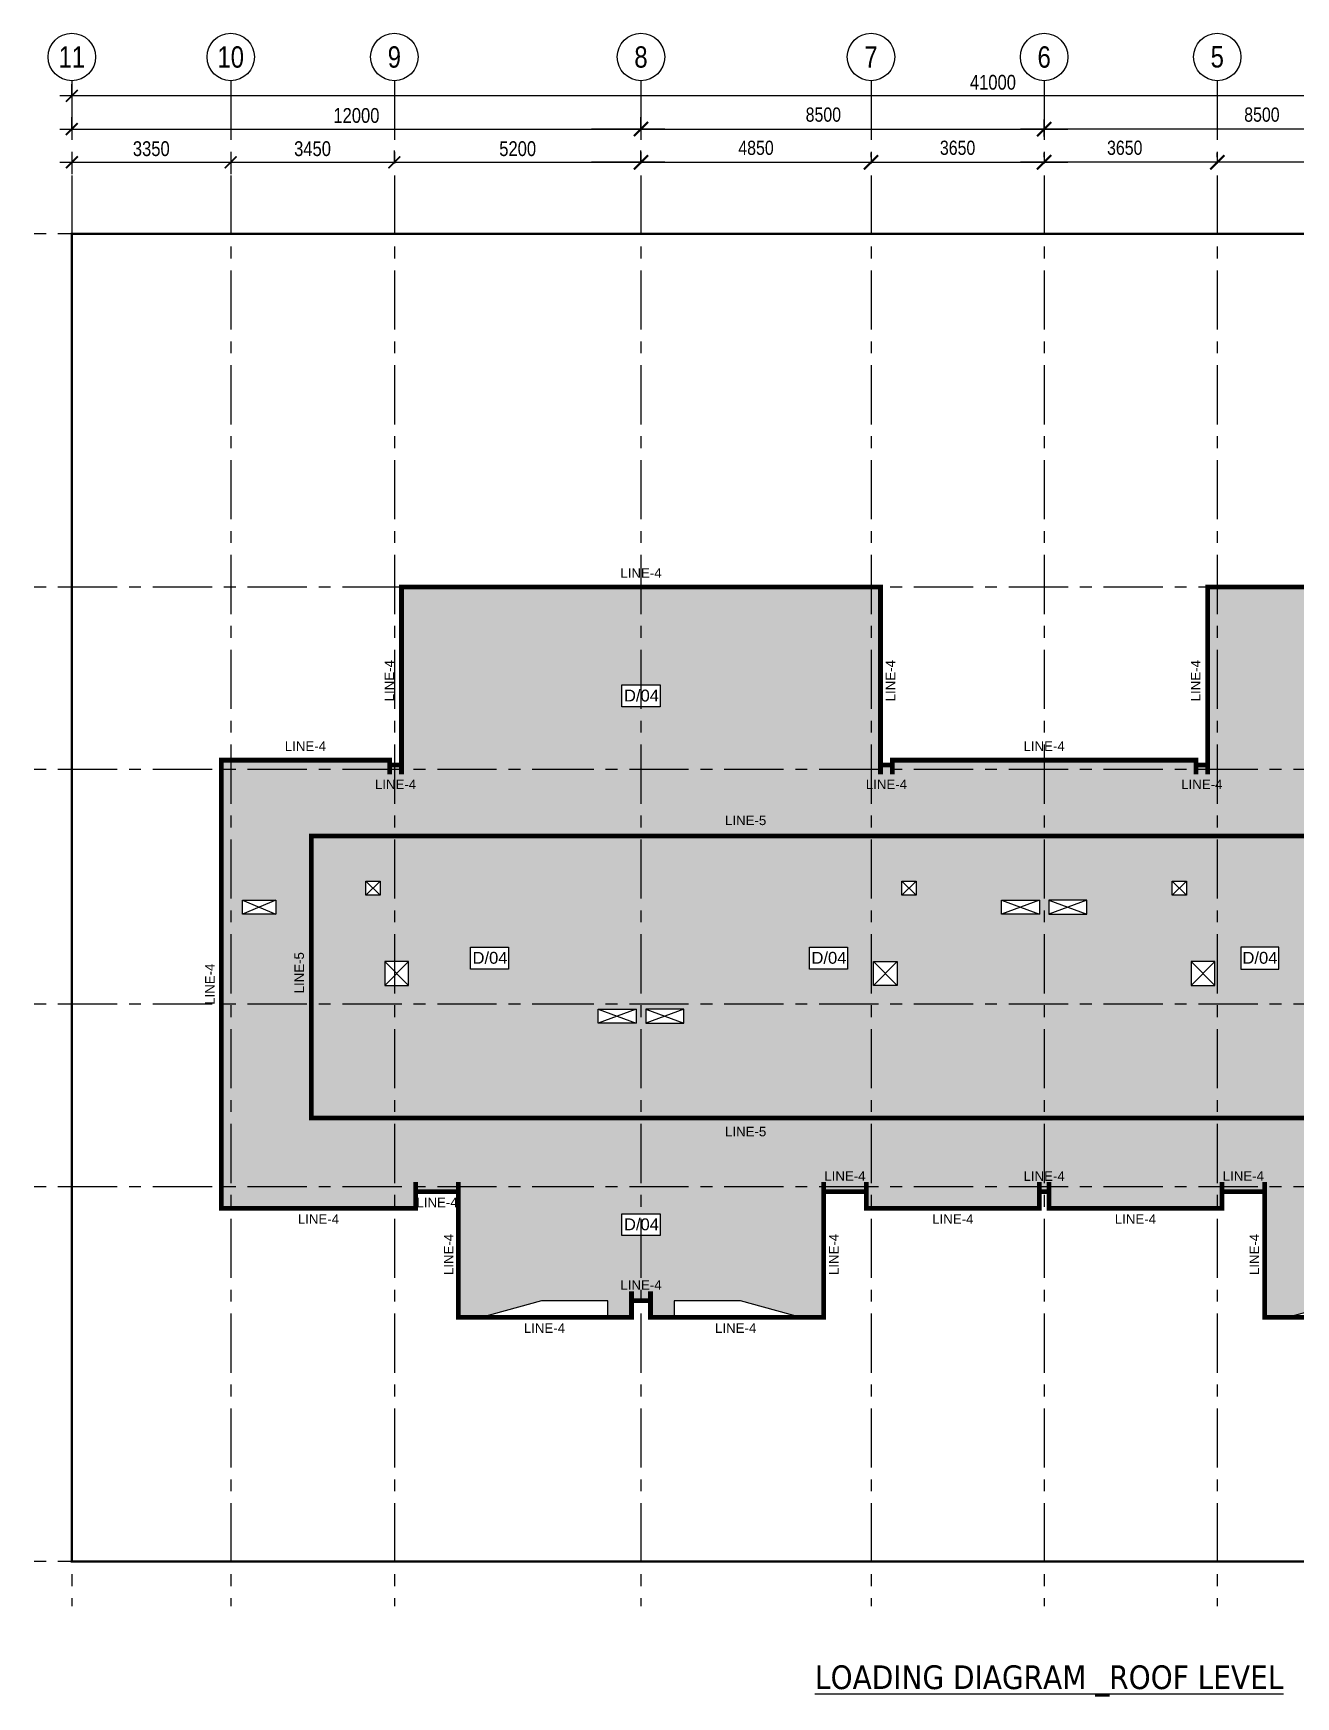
# Model space of a CAD drawing. Header units: metres. Extents: x -2 to 146, y -3 to 32.
# Drawn here: x 99.19 to 125.8, y -2.85 to 32.23 of the extents above; entities that cross this region are included whole.
import ezdxf
from ezdxf.enums import TextEntityAlignment as Align
from ezdxf.xclip import XClip

# ---------------------------------------------------------------- set-up
doc = ezdxf.new("R2010")
doc.units = ezdxf.units.M
doc.header["$XCLIPFRAME"] = 0
doc.header["$PDMODE"] = 34
doc.header["$PDSIZE"] = 0.1
for name, pattern in [('CENTER', [2, 1.25, -0.25, 0.25, -0.25]), ('HIDDEN', [0.375, 0.25, -0.125]), ('HIDDEN2', [0.1875, 0.125, -0.0625]), ('LAC-591-XREF-TH-A-GRID-125-4 6 8$0$CENTER', [2, 1.25, -0.25, 0.25, -0.25]), ('LAC-591-XREF-TH-A-PLOT$0$CENTER', [2, 1.25, -0.25, 0.25, -0.25]), ('LAC-591-XREF-TH-A-PLOT$0$DASHDOTX2', [2, 1, -0.5, 0, -0.5]), ('LAC-591-XREF-TH-A-PLOT-4$0$CENTER', [2, 1.25, -0.25, 0.25, -0.25])]:
    doc.linetypes.add(name, pattern=pattern)
doc.layers.get('0').update_dxf_attribs({"linetype": 'CONTINUOUS'})
doc.layers.get('DEFPOINTS').update_dxf_attribs({"linetype": 'CONTINUOUS'})
for name, color, linetype in [('LAC-591-XREF-TH-A-GRID-125-4 6 8$0$15-GRID', 8, 'LAC-591-XREF-TH-A-GRID-125-4 6 8$0$CENTER'), ('LAC-591-XREF-TH-A-GRID-125-4 6 8$0$16-GRIDN', 2, 'CONTINUOUS'), ('LAC-591-XREF-TH-A-GRID-125-4 6 8$0$17-GRIDD', 5, 'CONTINUOUS'), ('LAC-591-XREF-TH-A-PLOT$0$29-PLOT LIMIT', 5, 'LAC-591-XREF-TH-A-PLOT$0$DASHDOTX2'), ('LAC-591-XREF-TH-A-PLOT-4$0$07-DIM', 23, 'CONTINUOUS'), ('LAC-591-XREF-TH-A-PLOT-4$0$15-GRID', 8, 'LAC-591-XREF-TH-A-PLOT-4$0$CENTER'), ('LAC-591-XREF-TH-A-PLOT-4$0$16-GRIDN', 2, 'CONTINUOUS'), ('LAC-591-XREF-TH-A-PLOT-4$0$17-GRIDD', 5, 'CONTINUOUS'), ('S-TEXT-1', 3, 'CONTINUOUS')]:
    doc.layers.add(name, color=color, linetype=linetype)
for name, color, linetype, true_color in [('S-LINE-4', 7, 'CONTINUOUS', 0x089614), ('S-LINE-5', 7, 'FENCELINE2', 0xb10bb1), ('S-LOAD-ROOF', 7, 'CONTINUOUS', 0x940000)]:
    doc.layers.add(name, color=color, linetype=linetype, true_color=true_color)
doc.styles.add('_ACM-G-TEXT', font='arial.ttf')
doc.styles.add('Arial_1', font='arial.ttf', dxfattribs={"height": 2.458832})
doc.styles.add('LAC-591-XREF-TH-A-GRID-125-4 6 8$0$GRID-DIM-NO', font='arial.ttf', dxfattribs={"width": 0.8})
doc.styles.add('LAC-591-XREF-TH-A-PLOT-4$0$GRID-DIM-NO', font='arial.ttf', dxfattribs={"width": 0.8})
doc.styles.add('TAHOMA', font='tahoma.ttf')
doc.linetypes.add('FENCELINE2', pattern='A,0.25,-0.1,[132,ltypeshp.shx,S=0.1,R=0,X=-0.1,Y=0],-0.1,1', length=1.45)
doc.dimstyles.new('LAC-591-XREF-TH-A-GRID-125-4 6 8$0$GRID-DIM-100', dxfattribs={"dimtxt": 0.3, "dimasz": 0.3, "dimexe": 0.2, "dimexo": 0.2, "dimgap": 0.15, "dimtad": 1, "dimdec": 0, "dimlfac": 1000, "dimzin": 0, "dimdsep": 46, "dimtxsty": 'LAC-591-XREF-TH-A-GRID-125-4 6 8$0$GRID-DIM-NO', "dimblk": 'LAC-591-XREF-TH-A-GRID-125-4 6 8$0$_ARCHTICK', "dimcen": 0.5, "dimdle": 0.5, "dimclrt": 3, "dimazin": 0, "dimtfac": 1, "dimtdec": 0, "dimtix": 1, "dimtmove": 0, "dimatfit": 3, "dimfxl": 1, "dimtolj": 1, "dimtzin": 0, "dimarcsym": 0})
doc.dimstyles.new('LAC-591-XREF-TH-A-PLOT-4$0$GRID-DIM-100A', dxfattribs={"dimscale": 1.25, "dimtxt": 0.25, "dimasz": 0.2, "dimexe": 0.2, "dimexo": 0.2, "dimgap": 0.1, "dimtad": 1, "dimdec": 0, "dimlfac": 1000, "dimzin": 4, "dimdsep": 46, "dimtxsty": 'LAC-591-XREF-TH-A-PLOT-4$0$GRID-DIM-NO', "dimblk": 'LAC-591-XREF-TH-A-PLOT-4$0$_ARCHTICK', "dimcen": 0.5, "dimdle": 0.2, "dimclrt": 3, "dimadec": 5, "dimazin": 0, "dimtfac": 1, "dimtdec": 0, "dimtix": 1, "dimtmove": 0, "dimatfit": 3, "dimfxl": 0.5, "dimfxlon": 1, "dimtolj": 1, "dimtzin": 0, "dimarcsym": 0})

# ---------------------------------------------------------------- blocks, each defined once
blk = doc.blocks.new('LAC-591-XREF-TH-A-GRID-125-4 6 8$0$_ARCHTICK')
at = {"color": 0, "linetype": 'ByBlock', "ltscale": 30, "const_width": 0.15}
blk.add_lwpolyline([(-0.5, -0.5), (0.5, 0.5)], dxfattribs=at)
blk = doc.blocks.new('*D51')
at = {"layer": 'DEFPOINTS', "color": 0, "transparency": 16777216}
for p in [(24.15, 29.509), (24.15, 29.42), (29, 29.42)]:
    blk.add_point(p, dxfattribs=at)
at = {"layer": 'LAC-591-XREF-TH-A-GRID-125-4 6 8$0$17-GRIDD', "color": 0, "lineweight": -2, "transparency": 16777216}
for p, q in [((29.5, 29.509), (23.65, 29.509)), ((24.15, 29.62), (24.15, 29.709)), ((29, 29.62), (29, 29.709))]:
    blk.add_line(p, q, dxfattribs=at)
at = {"layer": 'LAC-591-XREF-TH-A-GRID-125-4 6 8$0$17-GRIDD', "color": 0, "lineweight": -2, "transparency": 16777216, "xscale": 0.3, "yscale": 0.3, "zscale": 0.3, "rotation": 180}
blk.add_blockref('LAC-591-XREF-TH-A-GRID-125-4 6 8$0$_ARCHTICK', (24.15, 29.509), dxfattribs=at)
at = {"layer": 'LAC-591-XREF-TH-A-GRID-125-4 6 8$0$17-GRIDD', "color": 0, "lineweight": -2, "transparency": 16777216, "xscale": 0.3, "yscale": 0.3, "zscale": 0.3}
blk.add_blockref('LAC-591-XREF-TH-A-GRID-125-4 6 8$0$_ARCHTICK', (29, 29.509), dxfattribs=at)
at = {"layer": 'LAC-591-XREF-TH-A-GRID-125-4 6 8$0$17-GRIDD', "color": 3, "transparency": 16777216, "insert": (26.575, 29.812), "char_height": 0.3, "attachment_point": 5, "style": 'LAC-591-XREF-TH-A-GRID-125-4 6 8$0$GRID-DIM-NO'}
blk.add_mtext('\\A1;4850', dxfattribs=at)
blk = doc.blocks.new('*D52')
at = {"layer": 'DEFPOINTS', "color": 0, "transparency": 16777216}
for p in [(20.5, 29.509), (20.5, 29.42), (24.15, 29.42)]:
    blk.add_point(p, dxfattribs=at)
at = {"layer": 'LAC-591-XREF-TH-A-GRID-125-4 6 8$0$17-GRIDD', "color": 0, "lineweight": -2, "transparency": 16777216}
for p, q in [((24.65, 29.509), (20, 29.509)), ((20.5, 29.62), (20.5, 29.709)), ((24.15, 29.62), (24.15, 29.709))]:
    blk.add_line(p, q, dxfattribs=at)
at = {"layer": 'LAC-591-XREF-TH-A-GRID-125-4 6 8$0$17-GRIDD', "color": 0, "lineweight": -2, "transparency": 16777216, "xscale": 0.3, "yscale": 0.3, "zscale": 0.3, "rotation": 180}
blk.add_blockref('LAC-591-XREF-TH-A-GRID-125-4 6 8$0$_ARCHTICK', (20.5, 29.509), dxfattribs=at)
at = {"layer": 'LAC-591-XREF-TH-A-GRID-125-4 6 8$0$17-GRIDD', "color": 0, "lineweight": -2, "transparency": 16777216, "xscale": 0.3, "yscale": 0.3, "zscale": 0.3}
blk.add_blockref('LAC-591-XREF-TH-A-GRID-125-4 6 8$0$_ARCHTICK', (24.15, 29.509), dxfattribs=at)
at = {"layer": 'LAC-591-XREF-TH-A-GRID-125-4 6 8$0$17-GRIDD', "color": 3, "transparency": 16777216, "insert": (22.199, 29.813), "char_height": 0.3, "attachment_point": 5, "style": 'LAC-591-XREF-TH-A-GRID-125-4 6 8$0$GRID-DIM-NO'}
blk.add_mtext('\\A1;3650', dxfattribs=at)
blk = doc.blocks.new('*D54')
at = {"layer": 'DEFPOINTS', "color": 0, "transparency": 16777216}
for p in [(20.5, 30.209), (20.5, 29.854), (29, 30.019)]:
    blk.add_point(p, dxfattribs=at)
at = {"layer": 'LAC-591-XREF-TH-A-GRID-125-4 6 8$0$17-GRIDD', "color": 0, "lineweight": -2, "transparency": 16777216}
for p, q in [((29.5, 30.209), (20, 30.209)), ((20.5, 30.054), (20.5, 30.409)), ((29, 30.219), (29, 30.409))]:
    blk.add_line(p, q, dxfattribs=at)
at = {"layer": 'LAC-591-XREF-TH-A-GRID-125-4 6 8$0$17-GRIDD', "color": 0, "lineweight": -2, "transparency": 16777216, "xscale": 0.3, "yscale": 0.3, "zscale": 0.3, "rotation": 180}
blk.add_blockref('LAC-591-XREF-TH-A-GRID-125-4 6 8$0$_ARCHTICK', (20.5, 30.209), dxfattribs=at)
at = {"layer": 'LAC-591-XREF-TH-A-GRID-125-4 6 8$0$17-GRIDD', "color": 0, "lineweight": -2, "transparency": 16777216, "xscale": 0.3, "yscale": 0.3, "zscale": 0.3}
blk.add_blockref('LAC-591-XREF-TH-A-GRID-125-4 6 8$0$_ARCHTICK', (29, 30.209), dxfattribs=at)
at = {"layer": 'LAC-591-XREF-TH-A-GRID-125-4 6 8$0$17-GRIDD', "color": 3, "transparency": 16777216, "insert": (25.091, 30.512), "char_height": 0.3, "attachment_point": 5, "style": 'LAC-591-XREF-TH-A-GRID-125-4 6 8$0$GRID-DIM-NO'}
blk.add_mtext('\\A1;8500', dxfattribs=at)
blk = doc.blocks.new('LAC-591-XREF-TH-A-GRID-125-4 6 8$0$GRID-NO')
at = {"layer": 'LAC-591-XREF-TH-A-GRID-125-4 6 8$0$16-GRIDN', "color": 5, "linetype": 'Continuous'}
blk.add_circle((0, 0.5), 0.5, dxfattribs=at)
at = {"layer": 'LAC-591-XREF-TH-A-GRID-125-4 6 8$0$16-GRIDN', "style": 'LAC-591-XREF-TH-A-GRID-125-4 6 8$0$GRID-DIM-NO', "width": 0.8}
blk.add_attdef('NO.', text='', height=0.45, dxfattribs=at).set_placement((0, 0.5), align=Align.MIDDLE)
blk = doc.blocks.new('*D61')
at = {"layer": 'DEFPOINTS', "color": 0, "transparency": 16777216}
for p in [(16.85, 29.509), (12, 29.42), (16.85, 29.42)]:
    blk.add_point(p, dxfattribs=at)
at = {"layer": 'LAC-591-XREF-TH-A-GRID-125-4 6 8$0$17-GRIDD', "color": 0, "lineweight": -2, "transparency": 16777216}
for p, q in [((11.5, 29.509), (17.35, 29.509)), ((12, 29.62), (12, 29.709)), ((16.85, 29.62), (16.85, 29.709))]:
    blk.add_line(p, q, dxfattribs=at)
at = {"layer": 'LAC-591-XREF-TH-A-GRID-125-4 6 8$0$17-GRIDD', "color": 0, "lineweight": -2, "transparency": 16777216, "xscale": 0.3, "yscale": 0.3, "zscale": 0.3, "rotation": 180}
blk.add_blockref('LAC-591-XREF-TH-A-GRID-125-4 6 8$0$_ARCHTICK', (12, 29.509), dxfattribs=at)
at = {"layer": 'LAC-591-XREF-TH-A-GRID-125-4 6 8$0$17-GRIDD', "color": 0, "lineweight": -2, "transparency": 16777216, "xscale": 0.3, "yscale": 0.3, "zscale": 0.3}
blk.add_blockref('LAC-591-XREF-TH-A-GRID-125-4 6 8$0$_ARCHTICK', (16.85, 29.509), dxfattribs=at)
at = {"layer": 'LAC-591-XREF-TH-A-GRID-125-4 6 8$0$17-GRIDD', "color": 3, "transparency": 16777216, "insert": (14.425, 29.812), "char_height": 0.3, "attachment_point": 5, "style": 'LAC-591-XREF-TH-A-GRID-125-4 6 8$0$GRID-DIM-NO'}
blk.add_mtext('\\A1;4850', dxfattribs=at)
blk = doc.blocks.new('*D62')
at = {"layer": 'DEFPOINTS', "color": 0, "transparency": 16777216}
for p in [(20.5, 29.509), (16.85, 29.42), (20.5, 29.42)]:
    blk.add_point(p, dxfattribs=at)
at = {"layer": 'LAC-591-XREF-TH-A-GRID-125-4 6 8$0$17-GRIDD', "color": 0, "lineweight": -2, "transparency": 16777216}
for p, q in [((16.35, 29.509), (21, 29.509)), ((16.85, 29.62), (16.85, 29.709)), ((20.5, 29.62), (20.5, 29.709))]:
    blk.add_line(p, q, dxfattribs=at)
at = {"layer": 'LAC-591-XREF-TH-A-GRID-125-4 6 8$0$17-GRIDD', "color": 0, "lineweight": -2, "transparency": 16777216, "xscale": 0.3, "yscale": 0.3, "zscale": 0.3, "rotation": 180}
blk.add_blockref('LAC-591-XREF-TH-A-GRID-125-4 6 8$0$_ARCHTICK', (16.85, 29.509), dxfattribs=at)
at = {"layer": 'LAC-591-XREF-TH-A-GRID-125-4 6 8$0$17-GRIDD', "color": 0, "lineweight": -2, "transparency": 16777216, "xscale": 0.3, "yscale": 0.3, "zscale": 0.3}
blk.add_blockref('LAC-591-XREF-TH-A-GRID-125-4 6 8$0$_ARCHTICK', (20.5, 29.509), dxfattribs=at)
at = {"layer": 'LAC-591-XREF-TH-A-GRID-125-4 6 8$0$17-GRIDD', "color": 3, "transparency": 16777216, "insert": (18.675, 29.813), "char_height": 0.3, "attachment_point": 5, "style": 'LAC-591-XREF-TH-A-GRID-125-4 6 8$0$GRID-DIM-NO'}
blk.add_mtext('\\A1;3650', dxfattribs=at)
blk = doc.blocks.new('*D63')
at = {"layer": 'DEFPOINTS', "color": 0, "transparency": 16777216}
for p in [(7.15, 29.509), (7.15, 29.42), (12, 29.42)]:
    blk.add_point(p, dxfattribs=at)
at = {"layer": 'LAC-591-XREF-TH-A-GRID-125-4 6 8$0$17-GRIDD', "color": 0, "lineweight": -2, "transparency": 16777216}
for p, q in [((12.5, 29.509), (6.65, 29.509)), ((7.15, 29.62), (7.15, 29.709)), ((12, 29.62), (12, 29.709))]:
    blk.add_line(p, q, dxfattribs=at)
at = {"layer": 'LAC-591-XREF-TH-A-GRID-125-4 6 8$0$17-GRIDD', "color": 0, "lineweight": -2, "transparency": 16777216, "xscale": 0.3, "yscale": 0.3, "zscale": 0.3, "rotation": 180}
blk.add_blockref('LAC-591-XREF-TH-A-GRID-125-4 6 8$0$_ARCHTICK', (7.15, 29.509), dxfattribs=at)
at = {"layer": 'LAC-591-XREF-TH-A-GRID-125-4 6 8$0$17-GRIDD', "color": 0, "lineweight": -2, "transparency": 16777216, "xscale": 0.3, "yscale": 0.3, "zscale": 0.3}
blk.add_blockref('LAC-591-XREF-TH-A-GRID-125-4 6 8$0$_ARCHTICK', (12, 29.509), dxfattribs=at)
at = {"layer": 'LAC-591-XREF-TH-A-GRID-125-4 6 8$0$17-GRIDD', "color": 3, "transparency": 16777216, "insert": (9.575, 29.812), "char_height": 0.3, "attachment_point": 5, "style": 'LAC-591-XREF-TH-A-GRID-125-4 6 8$0$GRID-DIM-NO'}
blk.add_mtext('\\A1;4850', dxfattribs=at)
blk = doc.blocks.new('*D75')
at = {"layer": 'DEFPOINTS', "color": 0, "transparency": 16777216}
for p in [(20.5, 30.209), (12, 30.019), (20.5, 29.854)]:
    blk.add_point(p, dxfattribs=at)
at = {"layer": 'LAC-591-XREF-TH-A-GRID-125-4 6 8$0$17-GRIDD', "color": 0, "lineweight": -2, "transparency": 16777216}
for p, q in [((11.5, 30.209), (21, 30.209)), ((12, 30.219), (12, 30.409)), ((20.5, 30.054), (20.5, 30.409))]:
    blk.add_line(p, q, dxfattribs=at)
at = {"layer": 'LAC-591-XREF-TH-A-GRID-125-4 6 8$0$17-GRIDD', "color": 0, "lineweight": -2, "transparency": 16777216, "xscale": 0.3, "yscale": 0.3, "zscale": 0.3, "rotation": 180}
blk.add_blockref('LAC-591-XREF-TH-A-GRID-125-4 6 8$0$_ARCHTICK', (12, 30.209), dxfattribs=at)
at = {"layer": 'LAC-591-XREF-TH-A-GRID-125-4 6 8$0$17-GRIDD', "color": 0, "lineweight": -2, "transparency": 16777216, "xscale": 0.3, "yscale": 0.3, "zscale": 0.3}
blk.add_blockref('LAC-591-XREF-TH-A-GRID-125-4 6 8$0$_ARCHTICK', (20.5, 30.209), dxfattribs=at)
at = {"layer": 'LAC-591-XREF-TH-A-GRID-125-4 6 8$0$17-GRIDD', "color": 3, "transparency": 16777216, "insert": (15.845, 30.512), "char_height": 0.3, "attachment_point": 5, "style": 'LAC-591-XREF-TH-A-GRID-125-4 6 8$0$GRID-DIM-NO'}
blk.add_mtext('\\A1;8500', dxfattribs=at)
blk = doc.blocks.new('*D77')
at = {"layer": 'DEFPOINTS', "color": 0, "transparency": 16777216}
for p in [(3.5, 30.209), (3.5, 29.854), (12, 30.019)]:
    blk.add_point(p, dxfattribs=at)
at = {"layer": 'LAC-591-XREF-TH-A-GRID-125-4 6 8$0$17-GRIDD', "color": 0, "lineweight": -2, "transparency": 16777216}
for p, q in [((12.5, 30.209), (3, 30.209)), ((3.5, 30.054), (3.5, 30.409)), ((12, 30.219), (12, 30.409))]:
    blk.add_line(p, q, dxfattribs=at)
at = {"layer": 'LAC-591-XREF-TH-A-GRID-125-4 6 8$0$17-GRIDD', "color": 0, "lineweight": -2, "transparency": 16777216, "xscale": 0.3, "yscale": 0.3, "zscale": 0.3, "rotation": 180}
blk.add_blockref('LAC-591-XREF-TH-A-GRID-125-4 6 8$0$_ARCHTICK', (3.5, 30.209), dxfattribs=at)
at = {"layer": 'LAC-591-XREF-TH-A-GRID-125-4 6 8$0$17-GRIDD', "color": 0, "lineweight": -2, "transparency": 16777216, "xscale": 0.3, "yscale": 0.3, "zscale": 0.3}
blk.add_blockref('LAC-591-XREF-TH-A-GRID-125-4 6 8$0$_ARCHTICK', (12, 30.209), dxfattribs=at)
at = {"layer": 'LAC-591-XREF-TH-A-GRID-125-4 6 8$0$17-GRIDD', "color": 3, "transparency": 16777216, "insert": (8.207, 30.512), "char_height": 0.3, "attachment_point": 5, "style": 'LAC-591-XREF-TH-A-GRID-125-4 6 8$0$GRID-DIM-NO'}
blk.add_mtext('\\A1;8500', dxfattribs=at)
blk = doc.blocks.new('LAC-591-XREF-TH-A-PLOT-4$0$_ARCHTICK')
at = {"color": 0, "linetype": 'ByBlock', "ltscale": 30, "const_width": 0.15}
blk.add_lwpolyline([(-0.5, -0.5), (0.5, 0.5)], dxfattribs=at)
blk = doc.blocks.new('*D28')
at = {"layer": 'DEFPOINTS', "color": 0, "transparency": 16777216}
for p in [(0, 29.649), (3.35, 29.649), (3.35, 29.509)]:
    blk.add_point(p, dxfattribs=at)
at = {"layer": 'LAC-591-XREF-TH-A-PLOT-4$0$17-GRIDD', "color": 0, "lineweight": -2, "transparency": 16777216}
for p, q in [((-0.25, 29.509), (3.6, 29.509)), ((0, 29.509), (0, 29.259)), ((3.35, 29.509), (3.35, 29.259))]:
    blk.add_line(p, q, dxfattribs=at)
at = {"layer": 'LAC-591-XREF-TH-A-PLOT-4$0$17-GRIDD', "color": 0, "lineweight": -2, "transparency": 16777216, "xscale": 0.25, "yscale": 0.25, "zscale": 0.25, "rotation": 180}
blk.add_blockref('LAC-591-XREF-TH-A-PLOT-4$0$_ARCHTICK', (0, 29.509), dxfattribs=at)
at = {"layer": 'LAC-591-XREF-TH-A-PLOT-4$0$17-GRIDD', "color": 0, "lineweight": -2, "transparency": 16777216, "xscale": 0.25, "yscale": 0.25, "zscale": 0.25}
blk.add_blockref('LAC-591-XREF-TH-A-PLOT-4$0$_ARCHTICK', (3.35, 29.509), dxfattribs=at)
at = {"layer": 'LAC-591-XREF-TH-A-PLOT-4$0$17-GRIDD', "color": 3, "transparency": 16777216, "insert": (1.675, 29.794), "char_height": 0.3125, "attachment_point": 5, "style": 'LAC-591-XREF-TH-A-PLOT-4$0$GRID-DIM-NO'}
blk.add_mtext('\\A1;3350', dxfattribs=at)
blk = doc.blocks.new('*D29')
at = {"layer": 'DEFPOINTS', "color": 0, "transparency": 16777216}
for p in [(3.35, 29.649), (6.8, 29.509), (6.8, 29.395)]:
    blk.add_point(p, dxfattribs=at)
at = {"layer": 'LAC-591-XREF-TH-A-PLOT-4$0$17-GRIDD', "color": 0, "lineweight": -2, "transparency": 16777216}
for p, q in [((3.1, 29.509), (7.05, 29.509)), ((3.35, 29.509), (3.35, 29.259)), ((6.8, 29.509), (6.8, 29.759))]:
    blk.add_line(p, q, dxfattribs=at)
at = {"layer": 'LAC-591-XREF-TH-A-PLOT-4$0$17-GRIDD', "color": 0, "lineweight": -2, "transparency": 16777216, "xscale": 0.25, "yscale": 0.25, "zscale": 0.25, "rotation": 180}
blk.add_blockref('LAC-591-XREF-TH-A-PLOT-4$0$_ARCHTICK', (3.35, 29.509), dxfattribs=at)
at = {"layer": 'LAC-591-XREF-TH-A-PLOT-4$0$17-GRIDD', "color": 0, "lineweight": -2, "transparency": 16777216, "xscale": 0.25, "yscale": 0.25, "zscale": 0.25}
blk.add_blockref('LAC-591-XREF-TH-A-PLOT-4$0$_ARCHTICK', (6.8, 29.509), dxfattribs=at)
at = {"layer": 'LAC-591-XREF-TH-A-PLOT-4$0$17-GRIDD', "color": 3, "transparency": 16777216, "insert": (5.075, 29.794), "char_height": 0.3125, "attachment_point": 5, "style": 'LAC-591-XREF-TH-A-PLOT-4$0$GRID-DIM-NO'}
blk.add_mtext('\\A1;3450', dxfattribs=at)
blk = doc.blocks.new('*D25')
at = {"layer": 'DEFPOINTS', "color": 0, "transparency": 16777216}
for p in [(12, 29.509), (6.8, 29.381), (12, 29.42)]:
    blk.add_point(p, dxfattribs=at)
at = {"layer": 'LAC-591-XREF-TH-A-PLOT-4$0$17-GRIDD', "color": 0, "lineweight": -2, "transparency": 16777216}
for p, q in [((6.55, 29.509), (12.25, 29.509)), ((6.8, 29.509), (6.8, 29.759)), ((12, 29.509), (12, 29.759))]:
    blk.add_line(p, q, dxfattribs=at)
at = {"layer": 'LAC-591-XREF-TH-A-PLOT-4$0$17-GRIDD', "color": 0, "lineweight": -2, "transparency": 16777216, "xscale": 0.25, "yscale": 0.25, "zscale": 0.25, "rotation": 180}
blk.add_blockref('LAC-591-XREF-TH-A-PLOT-4$0$_ARCHTICK', (6.8, 29.509), dxfattribs=at)
at = {"layer": 'LAC-591-XREF-TH-A-PLOT-4$0$17-GRIDD', "color": 0, "lineweight": -2, "transparency": 16777216, "xscale": 0.25, "yscale": 0.25, "zscale": 0.25}
blk.add_blockref('LAC-591-XREF-TH-A-PLOT-4$0$_ARCHTICK', (12, 29.509), dxfattribs=at)
at = {"layer": 'LAC-591-XREF-TH-A-PLOT-4$0$17-GRIDD', "color": 3, "transparency": 16777216, "insert": (9.4, 29.794), "char_height": 0.3125, "attachment_point": 5, "style": 'LAC-591-XREF-TH-A-PLOT-4$0$GRID-DIM-NO'}
blk.add_mtext('\\A1;5200', dxfattribs=at)
blk = doc.blocks.new('*D26')
at = {"layer": 'DEFPOINTS', "color": 0, "transparency": 16777216}
for p in [(12, 30.209), (0, 30.019), (12, 30.019)]:
    blk.add_point(p, dxfattribs=at)
at = {"layer": 'LAC-591-XREF-TH-A-PLOT-4$0$17-GRIDD', "color": 0, "lineweight": -2, "transparency": 16777216}
for p, q in [((-0.25, 30.209), (12.25, 30.209)), ((0, 30.209), (0, 30.459)), ((12, 30.209), (12, 30.459))]:
    blk.add_line(p, q, dxfattribs=at)
at = {"layer": 'LAC-591-XREF-TH-A-PLOT-4$0$17-GRIDD', "color": 0, "lineweight": -2, "transparency": 16777216, "xscale": 0.25, "yscale": 0.25, "zscale": 0.25, "rotation": 180}
blk.add_blockref('LAC-591-XREF-TH-A-PLOT-4$0$_ARCHTICK', (0, 30.209), dxfattribs=at)
at = {"layer": 'LAC-591-XREF-TH-A-PLOT-4$0$17-GRIDD', "color": 0, "lineweight": -2, "transparency": 16777216, "xscale": 0.25, "yscale": 0.25, "zscale": 0.25}
blk.add_blockref('LAC-591-XREF-TH-A-PLOT-4$0$_ARCHTICK', (12, 30.209), dxfattribs=at)
at = {"layer": 'LAC-591-XREF-TH-A-PLOT-4$0$17-GRIDD', "color": 3, "transparency": 16777216, "insert": (6, 30.494), "char_height": 0.3125, "attachment_point": 5, "style": 'LAC-591-XREF-TH-A-PLOT-4$0$GRID-DIM-NO'}
blk.add_mtext('\\A1;12000', dxfattribs=at)
blk = doc.blocks.new('LAC-591-XREF-TH-A-PLOT-4$0$GRID-NO')
at = {"layer": 'LAC-591-XREF-TH-A-PLOT-4$0$16-GRIDN', "color": 5, "linetype": 'Continuous'}
blk.add_circle((0, 0.5), 0.5, dxfattribs=at)
at = {"layer": 'LAC-591-XREF-TH-A-PLOT-4$0$16-GRIDN', "style": 'LAC-591-XREF-TH-A-PLOT-4$0$GRID-DIM-NO', "width": 0.8}
blk.add_attdef('NO.', text='', height=0.45, dxfattribs=at).set_placement((0, 0.5), align=Align.MIDDLE)
blk = doc.blocks.new('*D27')
at = {"layer": 'DEFPOINTS', "color": 0, "transparency": 16777216}
for p in [(0, 30.909), (0, 30.725), (41, 30.725)]:
    blk.add_point(p, dxfattribs=at)
at = {"layer": 'LAC-591-XREF-TH-A-PLOT-4$0$17-GRIDD', "color": 0, "lineweight": -2, "transparency": 16777216}
for p, q in [((41.25, 30.909), (-0.25, 30.909)), ((0, 30.909), (0, 31.159)), ((41, 30.909), (41, 31.159))]:
    blk.add_line(p, q, dxfattribs=at)
at = {"layer": 'LAC-591-XREF-TH-A-PLOT-4$0$17-GRIDD', "color": 0, "lineweight": -2, "transparency": 16777216, "xscale": 0.25, "yscale": 0.25, "zscale": 0.25, "rotation": 180}
blk.add_blockref('LAC-591-XREF-TH-A-PLOT-4$0$_ARCHTICK', (0, 30.909), dxfattribs=at)
at = {"layer": 'LAC-591-XREF-TH-A-PLOT-4$0$17-GRIDD', "color": 0, "lineweight": -2, "transparency": 16777216, "xscale": 0.25, "yscale": 0.25, "zscale": 0.25}
blk.add_blockref('LAC-591-XREF-TH-A-PLOT-4$0$_ARCHTICK', (41, 30.909), dxfattribs=at)
at = {"layer": 'LAC-591-XREF-TH-A-PLOT-4$0$17-GRIDD', "color": 3, "transparency": 16777216, "insert": (19.42, 31.194), "char_height": 0.3125, "attachment_point": 5, "style": 'LAC-591-XREF-TH-A-PLOT-4$0$GRID-DIM-NO'}
blk.add_mtext('\\A1;41000', dxfattribs=at)
blk = doc.blocks.new('LAC-591-XREF-TH-A-PLOT')
at = {"layer": 'LAC-591-XREF-TH-A-PLOT$0$29-PLOT LIMIT', "linetype": 'LAC-591-XREF-TH-A-PLOT$0$CENTER', "const_width": 0.05}
blk.add_lwpolyline([(0, 0), (41, 0), (41, 28), (0, 28)], close=True, dxfattribs=at)
blk = doc.blocks.new('LAC-591-XREF-TH-A-GRID-125-4 6 8')
at = {"layer": 'LAC-591-XREF-TH-A-GRID-125-4 6 8$0$15-GRID'}
for p, q in [((12, 31.2295), (12, -0.943)), ((16.85, 31.2295), (16.85, -0.943)), ((20.5, 31.2295), (20.5, -0.943)), ((24.15, 31.2295), (24.15, -0.943)), ((45.0044, 28), (-35, 28)), ((45.0044, 20.55), (-35, 20.55)), ((45.0044, 16.7), (-35, 16.7)), ((45.0044, 11.75), (-35, 11.75)), ((45.0044, 7.9), (-35, 7.9)), ((45.0044, 0), (-35, 0))]:
    blk.add_line(p, q, dxfattribs=at)
at = {"layer": 'LAC-591-XREF-TH-A-GRID-125-4 6 8$0$16-GRIDN'}
for p, values in [((12, 31.2295), {'NO.': '8'}), ((16.85, 31.2295), {'NO.': '7'}), ((20.5, 31.2295), {'NO.': '6'}), ((24.15, 31.2295), {'NO.': '5'})]:
    blk.add_blockref('LAC-591-XREF-TH-A-GRID-125-4 6 8$0$GRID-NO', p, dxfattribs=at).add_auto_attribs(values)
at = {"layer": 'LAC-591-XREF-TH-A-GRID-125-4 6 8$0$17-GRIDD'}
for base, p2, angle, picture, middle in [((3.5, 30.2093), (3.5, 29.8544), 0, '*D77', (8.2067, 30.2093)), ((20.5, 30.2093), (20.5, 29.8544), 180, '*D75', (15.8449, 30.2093))]:
    dim = blk.add_linear_dim(base=base, p1=(12, 30.0189), p2=p2, angle=angle, dimstyle='LAC-591-XREF-TH-A-GRID-125-4 6 8$0$GRID-DIM-100', dxfattribs=at)
    dim.commit()
    dim.dimension.update_dxf_attribs({"geometry": picture, "text_midpoint": middle, "dimtype": 128})
for base, p1, p2, picture, middle in [((20.5, 30.2093), (29, 30.0189), (20.5, 29.8544), '*D54', (25.0909, 30.2093)), ((20.5, 29.5093), (24.15, 29.4199), (20.5, 29.4199), '*D52', (22.1991, 29.5093))]:
    dim = blk.add_linear_dim(base=base, p1=p1, p2=p2, dimstyle='LAC-591-XREF-TH-A-GRID-125-4 6 8$0$GRID-DIM-100', dxfattribs=at)
    dim.commit()
    dim.dimension.update_dxf_attribs({"geometry": picture, "text_midpoint": middle, "dimtype": 128})
for base, p1, p2, angle, picture, middle in [((7.15, 29.5093), (12, 29.4199), (7.15, 29.4199), 0, '*D63', (9.575, 29.8125)), ((16.85, 29.5093), (12, 29.4199), (16.85, 29.4199), 180, '*D61', (14.425, 29.8125)), ((20.5, 29.5093), (16.85, 29.4199), (20.5, 29.4199), 180, '*D62', (18.675, 29.8126))]:
    dim = blk.add_linear_dim(base=base, p1=p1, p2=p2, angle=angle, dimstyle='LAC-591-XREF-TH-A-GRID-125-4 6 8$0$GRID-DIM-100', dxfattribs=at)
    dim.commit()
    dim.dimension.update_dxf_attribs({"geometry": picture, "text_midpoint": middle})
dim = blk.add_linear_dim(base=(24.15, 29.5093), p1=(29, 29.4199), p2=(24.15, 29.4199), dimstyle='LAC-591-XREF-TH-A-GRID-125-4 6 8$0$GRID-DIM-100', dxfattribs=at)
dim.commit()
dim.dimension.update_dxf_attribs({"geometry": '*D51', "text_midpoint": (26.575, 29.8125)})
blk = doc.blocks.new('LAC-591-XREF-TH-A-PLOT-4')
at = {"layer": 'LAC-591-XREF-TH-A-PLOT-4$0$15-GRID'}
for p, q in [((0, 31.2295), (0, -0.943)), ((3.35, 31.2295), (3.35, -0.943)), ((6.8, 31.2295), (6.8, -0.943)), ((10.9563, 28), (-0.8129, 28)), ((10.9563, 20.55), (-0.8129, 20.55)), ((10.9563, 16.7), (-0.8129, 16.7)), ((10.9563, 11.75), (-0.8129, 11.75)), ((10.9563, 7.9), (-0.8129, 7.9)), ((10.9563, 0), (-0.8129, 0))]:
    blk.add_line(p, q, dxfattribs=at)
at = {"layer": 'LAC-591-XREF-TH-A-PLOT-4$0$07-DIM'}
ref = blk.add_blockref('LAC-591-XREF-TH-A-GRID-125-4 6 8', (0, 0), dxfattribs=at)
XClip(ref).set_block_clipping_path([(10.9563412516, -1.4104157728), (46.3088931163, 33.5085570195)])
at = {"layer": 'LAC-591-XREF-TH-A-PLOT-4$0$16-GRIDN'}
for p, values in [((0, 31.2295), {'NO.': '11'}), ((3.35, 31.2295), {'NO.': '10'}), ((6.8, 31.2295), {'NO.': '9'})]:
    blk.add_blockref('LAC-591-XREF-TH-A-PLOT-4$0$GRID-NO', p, dxfattribs=at).add_auto_attribs(values)
at = {"layer": 'LAC-591-XREF-TH-A-PLOT-4$0$17-GRIDD'}
dim = blk.add_linear_dim(base=(0, 30.9093), p1=(41, 30.7246), p2=(0, 30.7246), dimstyle='LAC-591-XREF-TH-A-PLOT-4$0$GRID-DIM-100A', dxfattribs=at)
dim.commit()
dim.dimension.update_dxf_attribs({"geometry": '*D27', "text_midpoint": (19.4204, 30.9093), "dimtype": 128})
for base, p1, p2, picture, middle in [((12, 30.2093), (0, 30.0189), (12, 30.0189), '*D26', (6, 30.4938)), ((3.35, 29.5093), (0, 29.6486), (3.35, 29.6486), '*D28', (1.675, 29.794)), ((6.8, 29.5093), (3.35, 29.6486), (6.8, 29.3953), '*D29', (5.075, 29.794)), ((12, 29.5093), (6.8, 29.3809), (12, 29.4199), '*D25', (9.4, 29.7938))]:
    dim = blk.add_linear_dim(base=base, p1=p1, p2=p2, angle=180, dimstyle='LAC-591-XREF-TH-A-PLOT-4$0$GRID-DIM-100A', dxfattribs=at)
    dim.commit()
    dim.dimension.update_dxf_attribs({"geometry": picture, "text_midpoint": middle})

msp = doc.modelspace()

# ---------------------------------------------------------------- hatches: boundary and pattern name
at = {"layer": 'S-LOAD-ROOF'}
h = msp.add_hatch(dxfattribs=at)
h.set_pattern_fill('HONEY', color=256, scale=0.075)
h.set_pattern_definition([(0, (137.85, 7.45), (0.3571875, 0.2062223), [0.238125, -0.47625]), (120, (137.85, 7.45), (-0.3571875, 0.2062223), [0.238125, -0.47625]), (60, (137.85, 7.45), (8e-10, 0.4124446), [-0.47625, 0.238125])])
h.paths.add_polyline_path([(117.3, 16.9), (117.3, 16.8), (117.05, 16.8), (117.05, 20.55), (106.95, 20.55), (106.95, 16.8), (106.7, 16.8), (106.7, 16.9), (103.15, 16.9), (103.15, 7.45), (107.25, 7.45), (107.25, 7.8), (108.15, 7.8), (108.15, 5.15), (108.65, 5.15), (109.9, 5.5), (111.3, 5.5), (111.3, 5.15), (111.8, 5.15), (111.8, 5.5), (112.2, 5.5), (112.2, 5.15), (112.7, 5.15), (112.7, 5.5), (114.097, 5.5), (115.35, 5.15), (115.85, 5.15), (115.85, 7.8), (116.75, 7.8), (116.75, 7.45), (120.4, 7.45), (120.4, 7.8), (120.6, 7.8), (120.6, 7.45), (124.25, 7.45), (124.25, 7.8), (125.15, 7.8), (125.15, 5.15), (125.65, 5.15), (126.9, 5.5), (128.3, 5.5), (128.3, 5.15), (128.8, 5.15), (128.8, 5.5), (129.2, 5.5), (129.2, 5.15), (129.7, 5.15), (129.7, 5.5), (131.097, 5.5), (132.35, 5.15), (132.85, 5.15), (132.85, 7.8), (133.75, 7.8), (133.75, 7.45), (137.85, 7.45), (137.85, 16.9), (134.3, 16.9), (134.3, 16.8), (134.05, 16.8), (134.05, 20.55), (123.95, 20.55), (123.95, 16.8), (123.7, 16.8), (123.7, 16.9)])
h.paths.add_polyline_path([(117.8, 14.35), (117.8, 14.05), (117.5, 14.05), (117.5, 14.35)], flags=16)
h.paths.add_polyline_path([(119.6, 13.95), (120.4, 13.95), (120.4, 13.65), (119.6, 13.65)], flags=16)
h.paths.add_polyline_path([(120.6, 13.95), (121.4, 13.95), (121.4, 13.65), (120.6, 13.65)], flags=16)
h.paths.add_polyline_path([(117.4, 12.65), (117.4, 12.15), (116.9, 12.15), (116.9, 12.65)], flags=16)
h.paths.add_polyline_path([(123.2, 14.35), (123.5, 14.35), (123.5, 14.05), (123.2, 14.05)], flags=16)
h.paths.add_polyline_path([(123.6, 12.65), (124.1, 12.65), (124.1, 12.15), (123.6, 12.15)], flags=16)
h.paths.add_polyline_path([(116.356, 12.956), (116.356, 12.492), (115.55, 12.492), (115.55, 12.956)], flags=16)
h.paths.add_polyline_path([(128.597, 18.024), (128.597, 18.487), (129.403, 18.487), (129.403, 18.024)], flags=16)
h.paths.add_polyline_path([(112.9, 11.65), (112.9, 11.35), (112.1, 11.35), (112.1, 11.65)], flags=16)
h.paths.add_polyline_path([(111.9, 11.65), (111.9, 11.35), (111.1, 11.35), (111.1, 11.65)], flags=16)
h.paths.add_polyline_path([(124.644, 12.956), (125.45, 12.956), (125.45, 12.492), (124.644, 12.492)], flags=16)
h.paths.add_polyline_path([(112.403, 18.024), (111.597, 18.024), (111.597, 18.487), (112.403, 18.487)], flags=16)
h.paths.add_polyline_path([(128.1, 11.65), (128.9, 11.65), (128.9, 11.35), (128.1, 11.35)], flags=16)
h.paths.add_polyline_path([(109.21, 12.956), (109.21, 12.492), (108.405, 12.492), (108.405, 12.956)], flags=16)
h.paths.add_polyline_path([(129.1, 11.65), (129.9, 11.65), (129.9, 11.35), (129.1, 11.35)], flags=16)
h.paths.add_polyline_path([(107.1, 12.65), (107.1, 12.15), (106.6, 12.15), (106.6, 12.65)], flags=16)
h.paths.add_polyline_path([(106.5, 14.35), (106.5, 14.05), (106.2, 14.05), (106.2, 14.35)], flags=16)
h.paths.add_polyline_path([(104.3, 13.95), (104.3, 13.65), (103.6, 13.65), (103.6, 13.95)], flags=16)
h.paths.add_polyline_path([(131.79, 12.956), (132.595, 12.956), (132.595, 12.492), (131.79, 12.492)], flags=16)
h.paths.add_polyline_path([(133.9, 12.65), (134.4, 12.65), (134.4, 12.15), (133.9, 12.15)], flags=16)
h.paths.add_polyline_path([(134.5, 14.35), (134.8, 14.35), (134.8, 14.05), (134.5, 14.05)], flags=16)
h.paths.add_polyline_path([(136.7, 13.95), (137.4, 13.95), (137.4, 13.65), (136.7, 13.65)], flags=16)
h.paths.add_polyline_path([(131.762, 12.537), (132.629, 12.537), (132.629, 12.924), (131.762, 12.924)], flags=24)
h.paths.add_polyline_path([(124.616, 12.537), (125.483, 12.537), (125.483, 12.924), (124.616, 12.924)], flags=24)
h.paths.add_polyline_path([(108.383, 12.537), (109.25, 12.537), (109.25, 12.924), (108.383, 12.924)], flags=24)
h.paths.add_polyline_path([(115.529, 12.537), (116.396, 12.537), (116.396, 12.924), (115.529, 12.924)], flags=24)
h.paths.add_polyline_path([(128.569, 18.068), (129.436, 18.068), (129.436, 18.456), (128.569, 18.456)], flags=24)
h.paths.add_polyline_path([(111.576, 18.068), (112.443, 18.068), (112.443, 18.456), (111.576, 18.456)], flags=24)
h.paths.add_polyline_path([(129.403, 7.335), (128.597, 7.335), (128.597, 6.872), (129.403, 6.872)], flags=16)
h.paths.add_polyline_path([(111.597, 7.335), (112.403, 7.335), (112.403, 6.872), (111.597, 6.872)], flags=16)

# ---------------------------------------------------------------- linework, layer by layer
at = {"layer": 'S-LINE-4', "linetype": 'HIDDEN', "lineweight": 0, "const_width": 0.1}
for points in [[(117.05, 16.6), (117.05, 20.55), (106.95, 20.55), (106.95, 16.6)], [(134.05, 16.6), (134.05, 20.55), (123.95, 20.55), (123.95, 16.6)], [(106.7, 16.6), (106.7, 16.9), (103.15, 16.9), (103.15, 7.45), (107.25, 7.45), (107.25, 8)], [(117.3, 16.6), (117.3, 16.9), (123.7, 16.9), (123.7, 16.6)], [(107.25, 7.8), (108.15, 7.8)], [(108.15, 8), (108.15, 5.15), (111.8, 5.15), (111.8, 5.7)], [(116.75, 7.8), (115.85, 7.8)], [(116.75, 8), (116.75, 7.45), (120.4, 7.45), (120.4, 8)], [(120.6, 8), (120.6, 7.45), (124.25, 7.45), (124.25, 8)], [(125.15, 7.8), (124.25, 7.8)], [(125.15, 8), (125.15, 5.15), (128.8, 5.15), (128.8, 5.7)]]:
    msp.add_lwpolyline(points, dxfattribs=at)
at = {"layer": 'S-LINE-4', "linetype": 'FENCELINE2', "ltscale": 0.6, "const_width": 0.1}
for points in [[(106.7, 16.8), (106.95, 16.8)], [(117.3, 16.8), (117.05, 16.8)], [(123.95, 16.8), (123.7, 16.8)], [(120.4, 7.8), (120.6, 7.8)], [(111.8, 5.5), (112.2, 5.5)]]:
    msp.add_lwpolyline(points, dxfattribs=at)
at = {"layer": 'S-LINE-4', "linetype": 'HIDDEN2', "lineweight": 0, "ltscale": 2, "const_width": 0.1}
msp.add_lwpolyline([(112.2, 5.7), (112.2, 5.15), (115.85, 5.15), (115.85, 8)], dxfattribs=at)
at = {"layer": 'S-LINE-5', "linetype": 'FENCELINE2', "lineweight": 0, "ltscale": 0.6, "const_width": 0.1}
msp.add_lwpolyline([(105.05, 15.3), (135.95, 15.3), (135.95, 9.35), (105.05, 9.35)], close=True, dxfattribs=at)
at = {"layer": 'S-LOAD-ROOF'}
for p, q in [((106.5, 14.35), (106.2, 14.05)), ((106.2, 14.35), (106.5, 14.05)), ((117.8, 14.35), (117.5, 14.05)), ((117.5, 14.35), (117.8, 14.05)), ((123.5, 14.35), (123.2, 14.05)), ((123.2, 14.35), (123.5, 14.05)), ((103.6, 13.95), (104.3, 13.65)), ((104.3, 13.95), (103.6, 13.65)), ((119.6, 13.95), (120.4, 13.65)), ((120.4, 13.95), (119.6, 13.65)), ((121.4, 13.95), (120.6, 13.65)), ((120.6, 13.95), (121.4, 13.65)), ((106.6, 12.65), (107.1, 12.15)), ((107.1, 12.65), (106.6, 12.15)), ((116.9, 12.65), (117.4, 12.15)), ((117.4, 12.65), (116.9, 12.15)), ((124.1, 12.65), (123.6, 12.15)), ((123.6, 12.65), (124.1, 12.15)), ((111.1, 11.65), (111.9, 11.35)), ((111.9, 11.65), (111.1, 11.35)), ((112.1, 11.65), (112.9, 11.35)), ((112.9, 11.65), (112.1, 11.35))]:
    msp.add_line(p, q, dxfattribs=at)
for points in [[(125.65, 5.15), (125.15, 5.15), (125.15, 7.8), (124.25, 7.8), (124.25, 7.45), (120.6, 7.45), (120.6, 7.8), (120.4, 7.8), (120.4, 7.45), (116.75, 7.45), (116.75, 7.8), (115.85, 7.8), (115.85, 5.15), (115.35, 5.15), (114.097, 5.5), (112.7, 5.5), (112.7, 5.15), (112.2, 5.15), (112.2, 5.5), (111.8, 5.5), (111.8, 5.15), (111.3, 5.15), (111.3, 5.5), (109.9, 5.5), (108.65, 5.15), (108.15, 5.15), (108.15, 7.8), (107.25, 7.8), (107.25, 7.45), (103.15, 7.45), (103.15, 16.9), (106.7, 16.9), (106.7, 16.8), (106.95, 16.8), (106.95, 20.55), (117.05, 20.55), (117.05, 16.8), (117.3, 16.8), (117.3, 16.9), (123.7, 16.9), (123.7, 16.8), (123.95, 16.8), (123.95, 20.55), (134.05, 20.55)], [(126.9, 5.5), (125.65, 5.15)]]:
    msp.add_lwpolyline(points, dxfattribs=at)
at = {"layer": 'S-LOAD-ROOF', "color": 7}
for points in [[(111.597, 18.487), (112.403, 18.487), (112.403, 18.024), (111.597, 18.024)], [(111.597, 18.487), (112.403, 18.487), (112.403, 18.024), (111.597, 18.024)], [(108.405, 12.956), (109.21, 12.956), (109.21, 12.492), (108.405, 12.492)], [(108.405, 12.956), (109.21, 12.956), (109.21, 12.492), (108.405, 12.492)], [(115.55, 12.956), (116.356, 12.956), (116.356, 12.492), (115.55, 12.492)], [(115.55, 12.956), (116.356, 12.956), (116.356, 12.492), (115.55, 12.492)], [(125.45, 12.956), (124.644, 12.956), (124.644, 12.492), (125.45, 12.492)], [(125.45, 12.956), (124.644, 12.956), (124.644, 12.492), (125.45, 12.492)], [(111.597, 7.335), (112.403, 7.335), (112.403, 6.872), (111.597, 6.872)], [(111.597, 7.335), (112.403, 7.335), (112.403, 6.872), (111.597, 6.872)]]:
    msp.add_lwpolyline(points, close=True, dxfattribs=at)
at = {"layer": 'S-LOAD-ROOF'}
for points in [[(106.2, 14.35), (106.5, 14.35), (106.5, 14.05), (106.2, 14.05)], [(117.5, 14.35), (117.8, 14.35), (117.8, 14.05), (117.5, 14.05)], [(123.2, 14.35), (123.5, 14.35), (123.5, 14.05), (123.2, 14.05)], [(104.3, 13.65), (103.6, 13.65), (103.6, 13.95), (104.3, 13.95)], [(120.4, 13.65), (119.6, 13.65), (119.6, 13.95), (120.4, 13.95)], [(120.6, 13.65), (121.4, 13.65), (121.4, 13.95), (120.6, 13.95)], [(106.6, 12.15), (107.1, 12.15), (107.1, 12.65), (106.6, 12.65)], [(116.9, 12.65), (117.4, 12.65), (117.4, 12.15), (116.9, 12.15)], [(124.1, 12.65), (123.6, 12.65), (123.6, 12.15), (124.1, 12.15)], [(111.9, 11.35), (111.1, 11.35), (111.1, 11.65), (111.9, 11.65)], [(112.1, 11.35), (112.9, 11.35), (112.9, 11.65), (112.1, 11.65)]]:
    msp.add_lwpolyline(points, close=True, dxfattribs=at)

# ---------------------------------------------------------------- block references
at = {"color": 1}
for name in ['LAC-591-XREF-TH-A-PLOT-4', 'LAC-591-XREF-TH-A-PLOT']:
    msp.add_blockref(name, (100, 0), dxfattribs=at)

# ---------------------------------------------------------------- texts
at = {"layer": 'S-LINE-4', "color": 7, "linetype": 'HIDDEN', "lineweight": 0, "style": 'Arial_1'}
for rotation, p in [(360, (112, 20.685)), (90, (106.856, 18.575)), (90, (117.421, 18.575)), (90, (123.856, 18.575))]:
    msp.add_text('LINE-4', height=0.2, rotation=rotation, dxfattribs=at).set_placement(p, align=Align.BOTTOM_CENTER)
at = {"layer": 'S-LINE-4', "color": 7, "linetype": 'CENTER', "lineweight": 0, "ltscale": 0.5, "style": 'Arial_1'}
for rotation, p in [(360, (104.925, 17.035)), (360, (120.5, 17.035)), (90, (103.071, 12.175)), (360, (105.2, 7.061)), (360, (118.575, 7.061)), (360, (122.425, 7.061))]:
    msp.add_text('LINE-4', height=0.2, rotation=rotation, dxfattribs=at).set_placement(p, align=Align.BOTTOM_CENTER)
at = {"layer": 'S-LINE-4', "color": 7, "linetype": 'FENCELINE2', "ltscale": 0.6, "style": 'Arial_1'}
for p in [(106.825, 16.23), (117.175, 16.23), (123.825, 16.23), (116.3, 7.97), (120.5, 7.967), (124.7, 7.97), (107.7, 7.411), (112, 5.67)]:
    msp.add_text('LINE-4', height=0.2, rotation=360, dxfattribs=at).set_placement(p, align=Align.BOTTOM_CENTER)
at = {"layer": 'S-LINE-4', "color": 7, "linetype": 'HIDDEN2', "lineweight": 0, "ltscale": 2, "style": 'Arial_1'}
for rotation, p in [(90, (108.106, 6.475)), (90, (116.226, 6.475)), (90, (125.091, 6.475)), (360, (109.965, 4.761)), (360, (113.996, 4.761))]:
    msp.add_text('LINE-4', height=0.2, rotation=rotation, dxfattribs=at).set_placement(p, align=Align.BOTTOM_CENTER)
at = {"layer": 'S-LINE-5', "color": 7, "linetype": 'FENCELINE2', "lineweight": 0, "ltscale": 0.6, "style": 'Arial_1'}
for rotation, p in [(360, (114.207, 15.47)), (90, (104.954, 12.416)), (360, (114.207, 8.907))]:
    msp.add_text('LINE-5', height=0.2, rotation=rotation, dxfattribs=at).set_placement(p, align=Align.BOTTOM_CENTER)
at = {"layer": 'S-LOAD-ROOF', "color": 7, "style": '_ACM-G-TEXT'}
for p in [(111.641, 18.137), (111.641, 18.137), (108.448, 12.606), (108.448, 12.606), (115.594, 12.606), (115.594, 12.606), (124.681, 12.606), (124.681, 12.606), (111.641, 6.985), (111.641, 6.985)]:
    msp.add_text('D/04', height=0.25, dxfattribs=at).set_placement(p)
at = {"layer": 'S-TEXT-1', "style": 'TAHOMA'}
msp.add_text('%%ULOADING DIAGRAM _ROOF LEVEL', height=0.5, dxfattribs=at).set_placement((120.606, -2.441), align=Align.MIDDLE_CENTER)

doc.saveas('drawing.dxf')
